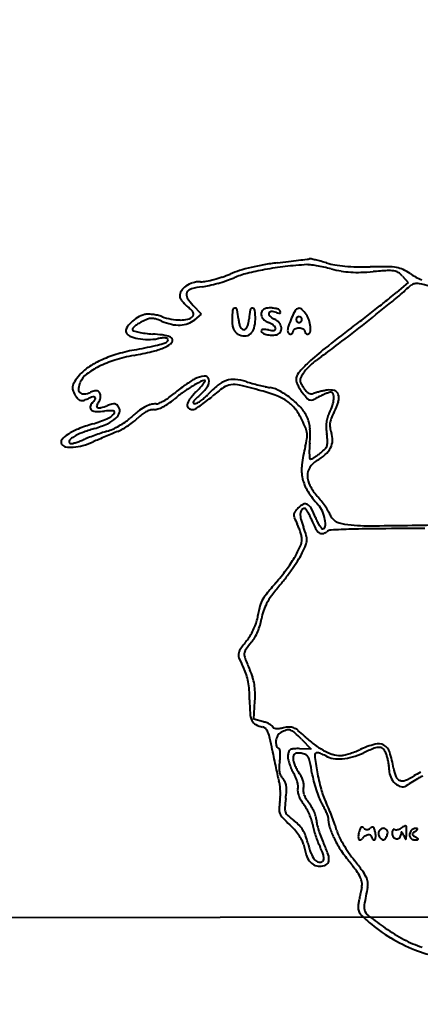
# Model space of a CAD drawing. Header units: millimetres. Extents: x 56222 to 3066687, y -650199 to -121287.
# Drawn here: x 135194.47 to 135203.51, y -182847.35 to -182825.27 of the extents above; entities that cross this region are included whole.
import ezdxf
from ezdxf import colors
from ezdxf.entities.mleader import LeaderData, LeaderLine
from ezdxf.math import Vec2, Vec3

# ---------------------------------------------------------------- set-up
doc = ezdxf.new("R2010")
doc.units = ezdxf.units.MM
doc.header["$MEASUREMENT"] = 0
doc.layers.add('Text', color=7, linetype='Continuous', lineweight=15)
doc.styles.add('style4', font='ARIALN.TTF')

msp = doc.modelspace()

# ---------------------------------------------------------------- linework, layer by layer
for p, q in [((135203.107, -182831.052), (135203.237, -182831.196)), ((135203.237, -182831.196), (135202.974, -182831.423)), ((135198.578, -182831.913), (135198.389, -182831.715)), ((135198.423, -182832.039), (135198.578, -182831.913)), ((135199.759, -182841.049), (135199.781, -182840.648)), ((135199.973, -182841.111), (135199.759, -182841.049)), ((135200.834, -182841.506), (135201.048, -182841.727)), ((135201.048, -182841.727), (135200.797, -182841.719))]:
    msp.add_line(p, q)
for centre, radius, start, end in [((135200.879, -182835.836), 5.115, 100.068, 103.385), ((135200.967, -182836.333), 5.62, 96.977, 100.0681), ((135201.326, -182838.242), 7.453, 96.63, 100.208), ((135081.548, -181860.5), 977.493, 276.976975, 276.992101), ((135201.507, -182839.804), 9.025, 93.5306, 96.6301), ((135127.437, -182234.665), 600.525, 276.992098, 277.01387), ((135080.153, -181850.336), 987.751, 277.013839, 277.025069), ((135200.977, -182831.205), 0.409, 82.3361, 93.5306), ((135200.031, -182823.146), 7.583, 277.025, 277.3823), ((135201.022, -182830.792), 0.127, 78.6067, 97.3823), ((135200.541, -182834.445), 3.679, 80.1088, 82.3361), ((135200.367, -182834.046), 3.446, 76.8847, 78.6067), ((135200.41, -182833.858), 3.253, 74.6946, 76.8847), ((135200.468, -182834.86), 4.1, 77.771, 80.1088), ((135200.049, -182835.18), 4.624, 73.012, 74.6947), ((135201.815, -182829.398), 1.422, 253.0121, 260.6163), ((135202.082, -182827.784), 3.058, 260.6164, 264.9053), ((135202.177, -182826.718), 4.128, 264.9053, 268.6178), ((135202.249, -182823.741), 7.106, 268.6179, 271.0895), ((135202.676, -182846.243), 15.4, 89.6251, 91.0896), ((135202.769, -182832.072), 1.229, 80.3059, 89.6251), ((135198.283, -182828.798), 2.401, 288.5024, 292.9661), ((135200.059, -182832.988), 2.15, 106.9288, 112.9662), ((135200.099, -182832.961), 2.028, 104.0814, 112.8259), ((135200.709, -182835.124), 4.383, 103.385, 106.9288), ((135201.076, -182836.856), 6.044, 100.2079, 104.0814), ((135200.36, -182835.36), 4.611, 75.6305, 77.771), ((135202.172, -182828.286), 2.69, 255.6306, 260.4973), ((135202.079, -182828.842), 2.128, 260.4973, 266.3006), ((135202.102, -182828.485), 2.485, 266.3007, 271.614), ((135202.031, -182825.968), 5.003, 271.614, 274.7617), ((135203.472, -182843.27), 12.359, 93.2684, 94.7617), ((135202.809, -182831.657), 0.727, 81.4914, 93.2684), ((135202.879, -182831.188), 0.253, 57.6294, 81.4915), ((135202.882, -182831.414), 0.561, 64.6134, 80.306), ((135202.775, -182831.352), 0.448, 42.0761, 57.6295), ((135202.609, -182831.988), 1.197, 55.7083, 64.6135), ((135204.008, -182829.936), 1.287, 235.7083, 248.8691), ((135198.44, -182831.585), 0.375, 125.054, 147.8584), ((135198.513, -182831.689), 0.502, 105.655, 125.0541), ((135198.558, -182831.849), 0.668, 89.9999, 105.6551), ((135198.558, -182830.504), 0.677, 270, 280.6896), ((135198.426, -182829.841), 1.462, 276.7544, 282.8286), ((135198.203, -182828.626), 2.589, 280.6896, 284.6334), ((135197.898, -182827.525), 3.837, 282.8287, 285.7844), ((135198.123, -182828.319), 2.905, 284.6334, 288.5024), ((135197.84, -182827.317), 4.054, 285.7843, 288.7072), ((135198.317, -182828.728), 2.564, 288.7071, 292.826), ((135204.45, -182832.738), 1.87, 127.8851, 133.1698), ((135203.419, -182831.414), 0.191, 99.652, 127.8851), ((135203.433, -182831.494), 0.272, 77.8269, 99.652), ((135202.358, -182836.477), 5.371, 75.3315, 77.8269), ((135198.323, -182831.512), 0.237, 147.8584, 180), ((135198.358, -182831.478), 0.121, 153.6967, 211.9178), ((135198.391, -182831.494), 0.158, 105.1947, 153.6967), ((135198.8, -182833), 1.718, 96.7544, 105.1946), ((135199.808, -182827.777), 4.829, 308.6877, 310.9687), ((135199.744, -182827.721), 5.009, 308.8857, 313.1698), ((135198.176, -182831.512), 0.0901, 180, 209.6347), ((135198.577, -182831.284), 0.551, 209.6347, 217.4018), ((135198.689, -182831.198), 0.692, 217.4018, 224.7581), ((135198.787, -182831.101), 0.83, 224.7581, 231.1763), ((135199.165, -182830.975), 1.072, 211.9178, 223.6527), ((135155.745, -182773.165), 75.097, 308.29242, 308.88577), ((135179.409, -182802.304), 37.463, 308.1837, 308.6877), ((135197.432, -182832.484), 0.578, 104.0893, 121.0967), ((135197.367, -182832.226), 0.312, 89.7369, 104.0893), ((135197.364, -182832.866), 0.952, 83.4853, 89.737), ((135197.352, -182832.975), 1.062, 77.4189, 83.4853), ((135197.402, -182832.749), 0.83, 70.1198, 77.4189), ((135197.504, -182832.695), 1.216, 45.9397, 51.1763), ((135198.211, -182831.965), 0.2, 26.0392, 45.9396), ((135198.313, -182831.908), 0.0851, 315.6273, 349.1196), ((135198.323, -182831.91), 0.0747, 349.1196, 26.0392), ((135201.132, -182832.032), 1.865, 173.7231, 180), ((135199.334, -182831.834), 0.0563, 95.6032, 173.723), ((135199.334, -182831.828), 0.0501, 11.1987, 95.6031), ((135197.631, -182832.165), 1.786, 4.7313, 11.1987), ((135201.429, -182832.165), 1.786, 168.8013, 175.2687), ((135199.726, -182831.828), 0.0501, 84.3969, 168.8013), ((135199.725, -182831.834), 0.0563, 6.277, 84.3968), ((135197.927, -182832.032), 1.865, 0, 6.2769), ((135200.055, -182831.918), 0.132, 167.2139, 202.9321), ((135200.074, -182831.923), 0.152, 134.9999, 167.2139), ((135200.061, -182831.909), 0.133, 97.9313, 135), ((135200.124, -182832.365), 0.593, 85.7301, 97.9313), ((135200.157, -182831.911), 0.0619, 163.341, 230.0603), ((135200.148, -182831.908), 0.0526, 88.998, 163.341), ((135200.142, -182832.261), 0.406, 72.3912, 88.998), ((135200.125, -182832.359), 0.586, 73.5345, 85.7302), ((135200.46, -182831.26), 0.645, 252.3912, 257.7249), ((135200.26, -182831.903), 0.111, 31.7175, 73.5344), ((135200.336, -182831.833), 0.0586, 257.7249, 288.7024), ((135200.294, -182831.881), 0.0704, 7.1058, 31.7176), ((135200.35, -182831.874), 0.0145, 288.7024, 7.1057), ((135201.894, -182832.536), 1.393, 149.8983, 157.3236), ((135200.789, -182831.896), 0.116, 104.0017, 149.8984), ((135200.781, -182831.864), 0.0833, 46.4318, 104.0016), ((135200.319, -182832.35), 0.753, 35.0085, 46.4318), ((135200.502, -182832.222), 0.531, 18.9414, 35.0085), ((135176.815, -182799.006), 41.659, 307.6598, 308.1837), ((135197.419, -182832.54), 0.615, 134.6057, 149.5162), ((135197.539, -182832.662), 0.786, 121.0967, 134.6058), ((135197.459, -182832.637), 0.594, 122.1828, 130.4228), ((135197.666, -182832.965), 0.982, 116.5286, 122.1828), ((135197.92, -182833.475), 1.552, 111.1573, 116.5286), ((135197.461, -182832.289), 0.28, 92.0834, 111.1573), ((135197.461, -182832.286), 0.277, 72.8458, 92.0835), ((135197.102, -182833.447), 1.493, 67.3236, 72.8458), ((135198.207, -182830.804), 1.372, 247.3235, 257.0515), ((135198.146, -182830.692), 1.357, 250.1198, 259.274), ((135198.096, -182830.954), 1.09, 259.274, 270.0608), ((135198.067, -182831.413), 0.747, 257.0514, 272.3811), ((135198.097, -182831.238), 0.807, 270.0608, 282.3159), ((135198.074, -182831.582), 0.578, 272.3811, 290.0928), ((135198.224, -182831.821), 0.21, 282.3159, 315.6272), ((135198.092, -182831.632), 0.525, 290.0927, 309.1456), ((135200.468, -182832.032), 1.201, 180, 186.1157), ((135199.615, -182832.123), 0.343, 186.1157, 201.6632), ((135200.482, -182831.929), 1.075, 184.7312, 190.6234), ((135199.723, -182832.071), 0.302, 190.6234, 205.7696), ((135199.336, -182832.071), 0.302, 334.2304, 349.3766), ((135198.577, -182831.929), 1.075, 349.3766, 355.2688), ((135199.104, -182832.032), 0.688, 343.4565, 360), ((135200.108, -182831.896), 0.19, 202.932, 231.6077), ((135200.217, -182831.759), 0.365, 231.6076, 249.1833), ((135199.921, -182832.538), 0.469, 60.711, 69.1833), ((135200.408, -182831.611), 0.453, 230.0602, 245.5046), ((135199.978, -182832.435), 0.351, 50.19, 60.7111), ((135200.042, -182832.359), 0.251, 38.116, 50.1901), ((135200.093, -182832.303), 0.307, 40.0654, 65.5045), ((135200.159, -182832.248), 0.222, 7.5859, 40.0654), ((135203.732, -182833.304), 3.385, 157.3236, 160.5132), ((135200.776, -182832.034), 0.0651, 157.376, 180), ((135200.776, -182832.034), 0.0651, 180, 202.624), ((135200.777, -182832.034), 0.0661, 134.9999, 157.3759), ((135200.777, -182832.034), 0.0661, 202.6241, 225.0001), ((135200.777, -182832.034), 0.0661, 112.6241, 135.0001), ((135200.777, -182832.034), 0.0661, 224.9999, 247.3759), ((135200.776, -182832.034), 0.0651, 90, 112.624), ((135200.776, -182832.035), 0.0651, 247.376, 270), ((135200.776, -182832.034), 0.0651, 67.376, 90), ((135200.776, -182832.035), 0.0651, 270, 292.624), ((135200.776, -182832.034), 0.0661, 44.9999, 67.3759), ((135200.776, -182832.034), 0.0661, 292.6241, 315.0001), ((135200.776, -182832.034), 0.0661, 22.6241, 45.0001), ((135200.776, -182832.034), 0.0661, 314.9999, 337.3759), ((135200.777, -182832.034), 0.0651, 360, 22.624), ((135200.777, -182832.034), 0.0651, 337.376, 0), ((135200.414, -182832.252), 0.623, 4.6957, 18.9414), ((135161.727, -182780.741), 65.444, 307.60855, 308.29243), ((135175.466, -182797.258), 43.868, 307.1558, 307.6598), ((135196.988, -182832.287), 0.115, 149.5161, 200.9936), ((135197.014, -182832.277), 0.142, 200.9936, 247.74), ((135197.055, -182832.255), 0.0368, 139.4537, 193.2132), ((135197.055, -182832.255), 0.0373, 193.2132, 254.1711), ((135197.346, -182832.505), 0.42, 130.4227, 139.4538), ((135197.542, -182830.539), 1.821, 254.1711, 257.9053), ((135197.535, -182830.569), 1.79, 257.9053, 262.673), ((135197.713, -182829.19), 3.181, 262.6731, 265.773), ((135197.096, -182837.532), 5.184, 83.3776, 85.7731), ((135197.602, -182833.175), 0.798, 73.8298, 83.3776), ((135199.492, -182832.172), 0.21, 201.6632, 222.5173), ((135199.508, -182832.157), 0.233, 222.5173, 241.8451), ((135199.557, -182832.065), 0.337, 241.845, 268.9343), ((135199.572, -182832.144), 0.135, 205.7696, 230.0252), ((135199.53, -182832.195), 0.069, 230.0253, 270), ((135199.53, -182832.195), 0.069, 270, 309.9747), ((135199.555, -182832.209), 0.193, 268.9343, 310.0032), ((135199.487, -182832.144), 0.135, 309.9748, 334.2304), ((135199.507, -182832.151), 0.268, 310.0033, 343.4565), ((135199.945, -182832.288), 0.0216, 115.4659, 180), ((135199.98, -182832.288), 0.0565, 180, 239.55), ((135199.984, -182832.369), 0.112, 96.2764, 115.4659), ((135200.123, -182832.044), 0.339, 239.55, 255.4346), ((135199.997, -182832.492), 0.235, 83.3457, 96.2765), ((135199.967, -182832.748), 0.493, 75.9107, 83.3457), ((135200.163, -182831.89), 0.498, 255.4346, 268.7767), ((135200.22, -182831.742), 0.544, 255.9108, 263.314), ((135200.163, -182831.889), 0.5, 268.7767, 282.0978), ((135200.175, -182832.12), 0.163, 263.314, 281.4354), ((135200.195, -182832.216), 0.0654, 281.4355, 312.7286), ((135200.214, -182832.236), 0.0376, 312.7286, 0), ((135200.198, -182832.236), 0.0533, 0, 38.116), ((135200.238, -182832.239), 0.141, 282.0979, 325.2405), ((135200.235, -182832.237), 0.144, 325.2406, 7.5859), ((135200.937, -182832.315), 0.42, 160.5132, 175.3602), ((135200.606, -182832.288), 0.0881, 175.3602, 214.6136), ((135200.579, -182832.307), 0.0555, 214.6135, 270), ((135200.579, -182832.297), 0.0651, 270, 292.624), ((135200.579, -182832.296), 0.0661, 292.6241, 315.0001), ((135200.579, -182832.296), 0.0661, 314.9999, 337.3759), ((135200.58, -182832.296), 0.0651, 337.376, 0), ((135200.682, -182832.296), 0.0366, 136.7277, 179.9999), ((135200.729, -182832.341), 0.102, 116.5651, 136.7278), ((135200.758, -182832.398), 0.166, 100.9988, 116.565), ((135200.776, -182832.494), 0.263, 90, 100.9988), ((135200.776, -182832.494), 0.263, 79.0012, 90), ((135200.795, -182832.398), 0.166, 63.435, 79.0012), ((135200.823, -182832.341), 0.102, 43.2722, 63.4349), ((135200.871, -182832.296), 0.0366, 0.0001, 43.2723), ((135200.973, -182832.296), 0.0651, 180, 202.624), ((135200.973, -182832.296), 0.0661, 202.6241, 225.0001), ((135200.973, -182832.296), 0.0661, 224.9999, 247.3759), ((135200.973, -182832.297), 0.0651, 247.376, 270), ((135200.973, -182832.308), 0.0544, 270, 346.1379), ((135200.664, -182832.231), 0.373, 346.138, 4.6957), ((135221.746, -182858.327), 32.757, 127.1557, 128.4788), ((135197.325, -182831.517), 0.964, 247.7401, 259.1359), ((135197.375, -182831.256), 1.229, 259.136, 269.7476), ((135197.375, -182831.296), 1.189, 269.7476, 280.6252), ((135197.099, -182830.543), 2.124, 281.9318, 286.841), ((135197.797, -182833.546), 1.1, 95.6015, 100.6253), ((135197.724, -182832.806), 0.357, 83.971, 95.6014), ((135197.617, -182832.257), 0.334, 286.8411, 302.6053), ((135197.467, -182832.047), 0.677, 291.9816, 306.9093), ((135197.747, -182832.596), 0.145, 64.9755, 83.971), ((135197.766, -182832.489), 0.058, 302.6053, 0.0001), ((135197.796, -182832.489), 0.0274, 360, 64.9754), ((135197.754, -182832.651), 0.252, 55.3456, 73.8298), ((135197.801, -182832.491), 0.122, 306.9094, 360), ((135197.865, -182832.491), 0.0574, 360, 55.3455), ((135195.745, -182824.902), 9.7, 304.8086, 307.6086), ((135197.418, -182835.38), 2.668, 106.8856, 114.8642), ((135197.973, -182837.208), 4.579, 101.5606, 106.8856), ((135195.382, -182823.869), 9.128, 280.5239, 283.1535), ((135181.801, -182758.148), 76.118, 281.56067, 281.93172), ((135197.054, -182831.023), 1.781, 283.1534, 291.9816), ((135205.195, -182837.504), 6.158, 128.4788, 133.0417), ((135197.116, -182834.729), 1.951, 114.8641, 124.195), ((135197.342, -182835.246), 2.406, 107.34, 116.7091), ((135197.721, -182836.461), 3.679, 100.524, 107.3399), ((135203.086, -182835.246), 3.068, 133.0417, 139.1422), ((135202.746, -182834.929), 2.531, 128.829, 132.4326), ((135202.531, -182834.662), 2.187, 124.8086, 128.829), ((135196.565, -182833.918), 0.971, 124.1949, 139.9213), ((135196.281, -182833.652), 0.484, 127.6177, 155.5045), ((135197.028, -182834.621), 1.708, 116.7091, 127.6177), ((135200.937, -182833.387), 0.226, 139.1423, 180.1524), ((135201.828, -182833.864), 1.14, 146.7662, 152.6444), ((135201.319, -182833.53), 0.531, 136.0949, 146.7662), ((135202.55, -182834.715), 2.24, 132.4326, 136.0949), ((135195.932, -182833.591), 0.267, 146.4024, 171.4396), ((135197.095, -182834.364), 1.663, 139.9212, 146.4024), ((135196.279, -182833.651), 0.481, 155.5046, 172.8549), ((135200.535, -182836.791), 4.02, 123.154, 125.2828), ((135198.906, -182834.298), 1.042, 117.3443, 123.154), ((135199.855, -182835.977), 2.855, 117.1362, 121.3241), ((135198.691, -182833.883), 0.574, 95.4461, 117.3443), ((135197.425, -182832.554), 1.513, 317.8054, 321.9044), ((135198.654, -182833.634), 0.222, 89.9999, 117.1363), ((135197.754, -182832.812), 1.094, 321.9043, 325.955), ((135198.646, -182833.408), 0.0977, 15.1433, 95.446), ((135198.654, -182833.42), 0.00824, 325.9548, 89.9998), ((135198.548, -182833.434), 0.199, 324.9247, 15.1433), ((135199.342, -182834.003), 0.626, 108.9614, 129.2582), ((135199.296, -182833.867), 0.483, 85.0382, 108.9613), ((135199.238, -182834.53), 1.148, 72.5171, 85.0382), ((135200.809, -182829.542), 4.082, 252.5172, 254.492), ((135201.388, -182827.455), 6.248, 254.492, 255.9276), ((135200.893, -182833.387), 0.182, 180.1524, 199.4036), ((135201.458, -182833.188), 0.781, 199.4035, 205.9284), ((135200.936, -182833.402), 0.135, 152.6444, 180.8953), ((135200.944, -182833.402), 0.143, 180.8953, 208.012), ((135202.007, -182832.836), 1.348, 208.0121, 213.2338), ((135195.852, -182833.579), 0.187, 171.4395, 203.1316), ((135196.246, -182833.411), 0.615, 203.1316, 216.1749), ((135195.906, -182833.604), 0.106, 172.855, 226.2566), ((135195.915, -182833.595), 0.119, 226.2565, 275.6411), ((135195.869, -182833.131), 0.585, 275.641, 290.8168), ((135196.447, -182834.652), 1.043, 105.4748, 110.8168), ((135196.206, -182833.78), 0.138, 81.7369, 105.4748), ((135196.217, -182833.707), 0.0642, 42.7018, 81.7369), ((135196.16, -182833.759), 0.141, 20.9936, 42.7019), ((135196.162, -182833.758), 0.139, 2.3215, 20.9936), ((135196.824, -182832.344), 1.771, 305.1238, 309.8779), ((135200.241, -182836.434), 3.558, 127.387, 129.8779), ((135200.338, -182836.68), 3.709, 125.8777, 129.8779), ((135200.786, -182837.147), 4.456, 125.2829, 127.387), ((135199.993, -182836.203), 3.12, 121.324, 125.8778), ((135199.724, -182834.91), 1.777, 135.682, 142.7782), ((135195.843, -182831.12), 3.648, 315.682, 317.8053), ((135197.826, -182832.927), 1.081, 310.5654, 324.9246), ((135200.547, -182835.477), 2.53, 129.2583, 136.4466), ((135201.088, -182836.417), 3.488, 125.2603, 130.5842), ((135199.278, -182833.857), 0.352, 96.589, 125.2604), ((135199.304, -182834.085), 0.582, 76.7796, 96.5891), ((135195.809, -182848.963), 15.865, 74.9702, 76.7796), ((135201.296, -182827.822), 5.869, 255.9276, 257.3785), ((135198.994, -182837.103), 3.584, 68.9823, 74.9702), ((135200.466, -182831.531), 2.069, 257.3785, 260.5367), ((135200.014, -182834.245), 0.683, 60.1774, 80.5367), ((135199.406, -182835.306), 1.906, 50.709, 60.1774), ((135201.583, -182833.128), 0.92, 205.9283, 212.2039), ((135201.553, -182833.146), 0.884, 212.2038, 218.6667), ((135202.566, -182832.336), 2.182, 218.6667, 222.6885), ((135201.403, -182833.232), 0.626, 213.2339, 221.645), ((135201.111, -182833.491), 0.235, 221.6451, 239.1166), ((135201.062, -182833.574), 0.139, 239.1165, 262.8642), ((135201.058, -182833.605), 0.107, 262.8642, 291.6308), ((135201.304, -182834.226), 0.561, 105.7718, 111.6307), ((135201.802, -182835.988), 2.392, 103.7763, 105.772), ((135201.868, -182836.259), 2.671, 101.7981, 103.7763), ((135201.942, -182835.141), 1.54, 111.1908, 114.4979), ((135201.781, -182835.84), 2.243, 99.543, 101.7981), ((135201.887, -182834.999), 1.387, 108.0972, 111.1907), ((135201.469, -182833.985), 0.361, 73.1957, 99.543), ((135201.495, -182833.799), 0.125, 90.0001, 108.0972), ((135201.495, -182833.73), 0.0553, 16.9437, 90), ((135201.26, -182833.801), 0.301, 355.9445, 16.9438), ((135201.535, -182833.766), 0.133, 17.7929, 73.1957), ((135196.131, -182833.496), 0.472, 216.1749, 226.4819), ((135195.872, -182833.768), 0.0965, 226.4818, 259.8992), ((135195.877, -182833.74), 0.124, 259.8992, 288.1081), ((135195.626, -182832.974), 0.931, 288.1081, 294.4954), ((135196.384, -182834.637), 0.897, 106.817, 114.4954), ((135196.224, -182834.031), 0.16, 135, 171.0296), ((135195.668, -182833.476), 0.625, 315, 324.8657), ((135196.14, -182833.828), 0.0514, 45.3017, 106.8169), ((135196.151, -182833.816), 0.0347, 324.8658, 45.3018), ((135196.456, -182834.059), 0.258, 140.3099, 160.475), ((135196.129, -182833.788), 0.166, 320.3098, 336.7785), ((135196.065, -182833.761), 0.236, 336.7784, 349.4542), ((135196.073, -182833.762), 0.228, 349.4542, 2.3214), ((135197.551, -182834.389), 0.452, 90, 106.5772), ((135197.551, -182833.773), 0.164, 270, 294.3315), ((135197.099, -182832.773), 1.261, 294.3315, 299.7385), ((135197.184, -182832.977), 1.153, 297.0277, 304.2729), ((135196.98, -182832.566), 1.5, 299.7385, 305.1237), ((135196.919, -182832.588), 1.624, 304.273, 309.8779), ((135198.543, -182834.012), 0.293, 142.7782, 169.6636), ((135198.424, -182833.904), 0.0339, 149.1349, 204.6684), ((135198.419, -182833.906), 0.0281, 204.6684, 268.5105), ((135198.628, -182834.025), 0.271, 134.0287, 149.135), ((135198.421, -182833.827), 0.107, 268.5104, 297.2783), ((135199.83, -182835.268), 2, 130.5654, 134.0288), ((135198.126, -182833.254), 0.752, 297.2783, 304.1167), ((135197.068, -182831.815), 2.621, 304.3172, 307.9098), ((135198.027, -182833.109), 0.927, 304.1166, 310.7283), ((135197.898, -182832.959), 1.125, 310.7283, 316.4466), ((135196.29, -182830.817), 3.887, 307.9098, 310.5842), ((135199.899, -182834.746), 1.06, 54.1431, 68.9824), ((135200.04, -182834.551), 0.819, 36.7594, 54.1432), ((135199.393, -182835.321), 1.925, 41.2521, 50.709), ((135201.046, -182833.738), 0.114, 222.6886, 257.0716), ((135201.045, -182833.744), 0.108, 257.0715, 292.8731), ((135200.356, -182832.111), 1.88, 292.8731, 297.3444), ((135202.083, -182835.452), 1.881, 114.498, 117.3443), ((135200.913, -182833.777), 0.649, 342.0992, 355.9445), ((135200.298, -182833.476), 1.426, 332.9711, 343.1818), ((135201.4, -182833.809), 0.274, 343.1818, 17.7929), ((135196.136, -182834.017), 0.071, 171.0296, 236.7127), ((135196.217, -182833.894), 0.218, 236.7128, 268.6424), ((135196.246, -182833.985), 0.0355, 160.475, 246.443), ((135196.233, -182833.189), 0.923, 268.6424, 279.5895), ((135196.281, -182833.905), 0.123, 246.443, 283.8897), ((135196.008, -182832.801), 1.259, 283.8897, 290.6794), ((135196.5, -182834.768), 0.677, 82.8575, 99.5895), ((135196.914, -182835.202), 1.307, 105.8425, 110.6794), ((135196.606, -182834.117), 0.178, 84.8329, 105.8425), ((135196.58, -182834.134), 0.0385, 317.5125, 82.8574), ((135196.614, -182834.026), 0.0873, 51.4777, 84.8329), ((135196.462, -182834.057), 0.275, 311.947, 344.0952), ((135196.559, -182834.095), 0.176, 31.7175, 51.4776), ((135196.57, -182834.088), 0.163, 344.0951, 31.7175), ((135199.315, -182836.842), 3.49, 128.517, 132.4708), ((135197.824, -182834.968), 1.096, 119.142, 128.517), ((135197.616, -182834.676), 0.63, 117.7394, 127.8117), ((135197.609, -182834.582), 0.654, 106.5772, 119.142), ((135197.564, -182834.576), 0.518, 106.636, 117.7394), ((135197.502, -182834.37), 0.302, 90, 106.636), ((135197.502, -182833.785), 0.283, 270, 288.864), ((135197.312, -182833.228), 0.872, 288.8639, 297.0277), ((135198.331, -182833.974), 0.0777, 169.6637, 232.9034), ((135198.38, -182833.908), 0.159, 232.9034, 270), ((135198.38, -182833.968), 0.1, 270, 301.3926), ((135197.052, -182831.791), 2.65, 301.3925, 304.3172), ((135199.476, -182834.972), 1.523, 25.8313, 36.7594), ((135200.262, -182834.559), 0.77, 22.5, 41.252), ((135202.042, -182834.44), 0.653, 152.6556, 162.7125), ((135200.501, -182833.644), 1.081, 332.6556, 342.0992), ((135203.254, -182834.984), 1.893, 152.9711, 157.8011), ((135195.113, -182831.072), 3.468, 286.8956, 292.5642), ((135196.265, -182833.846), 0.465, 292.5641, 317.5126), ((135196.165, -182833.727), 0.72, 293.8843, 311.947), ((135195.787, -182832.782), 1.896, 299.4229, 304.2435), ((135196.332, -182833.583), 0.928, 304.2434, 312.4708), ((135195.9, -182832.863), 1.871, 303.5237, 308.0282), ((135196.536, -182833.676), 0.84, 308.0282, 316.227), ((135197.721, -182834.811), 0.801, 127.8118, 136.2271), ((135198.357, -182835.514), 2.766, 21.7412, 25.8312), ((135200.447, -182834.482), 0.569, 11.1382, 22.5), ((135199.799, -182834.61), 1.23, 4.7538, 11.1381), ((135202.142, -182834.451), 0.754, 172.9137, 182.2427), ((135202.03, -182834.437), 0.641, 162.7125, 172.9138), ((135201.791, -182834.417), 0.32, 172.3867, 189.8899), ((135201.897, -182834.431), 0.427, 157.8011, 172.3867), ((135196.316, -182835.789), 1.385, 112.0394, 123.0322), ((135196.301, -182835.692), 1.179, 110.6716, 120.7938), ((135197.235, -182838.058), 3.833, 106.8957, 112.0395), ((135197.445, -182838.722), 4.418, 106.8828, 110.6716), ((135195.415, -182832.032), 2.573, 286.8829, 293.8843), ((135198.927, -182842.283), 8.117, 108.7762, 109.909), ((135197.753, -182838.831), 4.471, 107.0057, 108.7761), ((135196.142, -182833.563), 1.038, 287.0056, 294.6181), ((135202.094, -182847.729), 14.237, 112.318, 112.8637), ((135195.775, -182832.762), 1.92, 294.6181, 299.4229), ((135196.264, -182833.526), 1.116, 292.318, 299.0538), ((135195.868, -182832.815), 1.929, 299.0539, 303.5237), ((135200.478, -182834.668), 0.484, 6.8738, 21.7411), ((135199.511, -182834.634), 1.518, 358.9478, 4.7538), ((135202.665, -182834.43), 1.277, 182.2426, 188.5285), ((135202.208, -182834.344), 0.743, 189.8899, 199.2187), ((135201.063, -182834.743), 0.469, 357.2707, 19.2186), ((135195.495, -182834.8), 0.0854, 140.3656, 211.7175), ((135195.88, -182835.119), 0.585, 123.0322, 140.3657), ((135195.641, -182834.791), 0.049, 140.2798, 225), ((135195.885, -182834.993), 0.366, 120.7938, 140.2798), ((135195.51, -182834.005), 0.839, 278.546, 283.6367), ((135195.484, -182833.897), 0.95, 283.6367, 289.3085), ((135195.272, -182833.293), 1.59, 289.3085, 293.165), ((135197.255, -182837.926), 3.45, 111.0471, 113.1651), ((135195.458, -182833.281), 1.658, 285.5376, 294.0019), ((135198.86, -182842.097), 7.919, 109.909, 111.0471), ((135202.418, -182848.911), 15.452, 113.4862, 114.0019), ((135208.364, -182862.595), 30.371, 113.1752, 113.4862), ((135208.271, -182862.379), 30.136, 112.8637, 113.1752), ((135199.19, -182834.437), 1.789, 345.0262, 350.5897), ((135200.539, -182834.661), 0.421, 350.5898, 6.8737), ((135199.095, -182834.626), 1.935, 354.1074, 358.9478), ((135199.378, -182834.923), 2.047, 3.8813, 8.5285), ((135201.169, -182834.802), 0.251, 342.105, 3.8813), ((135201.138, -182834.746), 0.395, 332.2799, 357.2707), ((135195.537, -182834.774), 0.135, 211.7174, 259.7401), ((135195.638, -182834.218), 0.699, 259.74, 273.9237), ((135195.63, -182834.802), 0.0326, 225, 278.5461), ((135195.611, -182833.831), 1.087, 273.9236, 285.5376), ((135203.661, -182835.633), 2.84, 165.0262, 173.4735), ((135202.284, -182835.025), 1.276, 177.2009, 182.3993), ((135203.56, -182835.087), 2.554, 174.1074, 177.2008), ((135200.675, -182834.292), 0.955, 308.1886, 316.1493), ((135201.224, -182834.819), 0.194, 316.1493, 342.1051), ((135201.008, -182834.679), 0.541, 311.5564, 332.28), ((135202.173, -182835.029), 1.165, 182.3993, 186.7723), ((135201.035, -182835.164), 0.0189, 186.7723, 269.9999), ((135201.404, -182835.62), 0.458, 120.5709, 147.3504), ((135201.035, -182835.12), 0.0635, 270, 297.9999), ((135200.516, -182834.144), 1.169, 297.9999, 301.3579), ((135200.48, -182834.086), 1.237, 301.358, 305.2001), ((135200.528, -182834.137), 1.264, 300.5709, 311.5564), ((135200.196, -182833.683), 1.729, 305.2002, 308.1885), ((135201.793, -182835.419), 0.959, 173.4735, 192.4511), ((135201.3, -182835.553), 0.334, 147.3503, 181.2716), ((135201.713, -182835.437), 0.877, 192.4512, 212.5136), ((135201.458, -182835.549), 0.492, 181.2716, 208.025), ((135202.776, -182834.759), 2.138, 212.5136, 222.8234), ((135202.138, -182835.187), 1.263, 208.025, 221.2522), ((135199.5, -182837.501), 2.246, 37.7148, 41.2522), ((135199.083, -182837.824), 2.774, 34.6953, 37.7149), ((135201.427, -182836.953), 0.944, 135.0001, 142.039), ((135201.061, -182836.587), 0.426, 116.1592, 134.9999), ((135200.94, -182836.416), 0.134, 139.9444, 176.3844), ((135200.904, -182836.387), 0.088, 90.0001, 139.9444), ((135200.917, -182836.294), 0.0998, 60.9316, 116.1591), ((135200.904, -182836.332), 0.0334, 36.7223, 90), ((135200.272, -182836.804), 0.822, 31.4976, 36.7223), ((135200.862, -182836.395), 0.215, 27.8973, 60.9316), ((135199.155, -182837.298), 2.146, 21.8073, 27.8974), ((135200.824, -182836.569), 0.524, 23.6774, 42.8234), ((135200.522, -182836.701), 0.854, 10.3879, 23.6773), ((135199.317, -182837.662), 2.49, 31.6301, 34.6954), ((135200.883, -182836.697), 0.65, 23.3055, 31.6301), ((135200.82, -182836.445), 0.161, 175.8662, 201.9733), ((135200.771, -182836.442), 0.112, 142.0391, 175.8662), ((135203.101, -182835.525), 2.621, 201.9733, 205.3858), ((135201.22, -182836.434), 0.415, 176.3844, 194.6967), ((135202.542, -182836.087), 1.782, 194.6968, 200.902), ((135200.171, -182836.866), 0.941, 25.7352, 31.4975), ((135199.605, -182837.138), 1.569, 21.8074, 25.7352), ((135203.045, -182835.762), 2.137, 201.8074, 207.4377), ((135202.509, -182835.956), 1.467, 201.8073, 206.0133), ((135200.825, -182836.646), 0.546, 353.7655, 10.3878), ((135201.863, -182836.275), 0.418, 203.3056, 216.8967), ((135201.726, -182836.378), 0.245, 216.8967, 237.1446), ((135201.766, -182836.315), 0.32, 237.1447, 254.366), ((135199.298, -182837.33), 1.589, 21.6436, 25.3858), ((135199.313, -182837.323), 1.573, 17.8721, 21.6436), ((135198.164, -182837.759), 2.905, 17.0741, 20.902), ((135201.414, -182836.609), 0.299, 207.4378, 231.4765), ((135201.992, -182836.209), 0.891, 206.0132, 212.1213), ((135201.872, -182836.284), 0.75, 212.1213, 217.863), ((135201.308, -182836.722), 0.036, 217.863, 270), ((135201.308, -182836.698), 0.0595, 270, 353.7656), ((135201.506, -182836.953), 0.168, 92.8812, 129.6902), ((135202.757, -182861.806), 25.052, 91.8274, 92.8812), ((135201.947, -182835.669), 0.991, 254.366, 261.7775), ((135202.346, -182832.911), 3.778, 261.7776, 270.519), ((135202.728, -182860.906), 24.152, 90.2872, 91.8275), ((135200.797, -182662.002), 174.694, 270.51899, 271.07361), ((135203.255, -182965.948), 129.195, 89.84236, 90.2872), ((135200.428, -182836.984), 0.414, 335.7292, 360), ((135199.509, -182837.26), 1.367, 14.0914, 17.8721), ((135200.611, -182836.984), 0.231, 360, 14.0914), ((135200.636, -182836.998), 0.318, 337.8184, 357.2946), ((135200.643, -182836.998), 0.311, 357.2946, 17.074), ((135201.294, -182836.76), 0.105, 231.4765, 278.5063), ((135201.282, -182836.684), 0.183, 278.5063, 309.6901), ((135198.51, -182836.119), 2.518, 329.3436, 335.7291), ((135198.054, -182835.945), 3.107, 334.1687, 337.8184), ((135197.863, -182835.736), 3.269, 323.3868, 329.3436), ((135195.884, -182834.337), 5.789, 325.332, 327.6128), ((135199.592, -182836.689), 1.398, 327.6127, 334.1688), ((135196.756, -182834.913), 4.649, 318.8115, 323.3868), ((135195.332, -182833.955), 6.461, 323.0752, 325.3321), ((135196.204, -182834.611), 5.37, 320.4826, 323.0752), ((135206.809, -182843.709), 8.709, 138.8115, 141.0086), ((135204.854, -182841.746), 5.844, 140.4826, 143.4384), ((135200.73, -182838.789), 0.888, 141.0086, 152.7614), ((135201.409, -182839.191), 1.555, 143.4384, 151.351), ((135203.79, -182839.467), 4.016, 166.6533, 170.4547), ((135200.56, -182838.701), 0.697, 152.7614, 166.6532), ((135200.919, -182838.923), 0.996, 151.351, 161.6657), ((135198.799, -182838.611), 1.144, 343.5965, 351.0171), ((135201.051, -182838.967), 1.136, 161.6657, 171.0171), ((135198.383, -182838.382), 1.512, 334.0991, 339.5338), ((135199.243, -182838.703), 0.594, 339.5337, 350.4548), ((135198.653, -182838.568), 1.296, 336.8387, 343.5965), ((135198.75, -182838.616), 1.077, 321.5258, 328.7599), ((135198.29, -182838.337), 1.615, 328.7599, 334.0991), ((135199.129, -182838.832), 0.752, 319.9212, 329.8633), ((135198.736, -182838.603), 1.207, 329.8633, 336.8388), ((135202.497, -182841.594), 3.709, 141.5259, 145.2351), ((135201.756, -182841.043), 2.682, 139.9213, 144.3948), ((135199.63, -182839.605), 0.22, 174.1236, 203.2379), ((135199.633, -182839.605), 0.222, 145.2352, 174.1237), ((135199.793, -182839.59), 0.251, 176.5276, 201.6226), ((135199.722, -182839.586), 0.18, 144.3949, 176.5277), ((135202.734, -182838.272), 3.597, 203.2379, 207.029), ((135206.133, -182837.077), 7.071, 201.6226, 203.8621), ((135198.618, -182840.372), 1.023, 18.2405, 27.029), ((135198.448, -182840.428), 1.202, 10.4558, 18.2405), ((135198.162, -182840.604), 1.646, 17.5536, 23.8621), ((135198.655, -182840.447), 1.128, 9.1819, 17.5536), ((135198.06, -182840.5), 1.597, 3.7962, 10.4558), ((135198.511, -182840.471), 1.274, 1.3776, 9.1819), ((135196.275, -182840.618), 3.386, 360, 3.7963), ((135197.164, -182840.503), 2.622, 356.8296, 1.3776), ((135203.741, -182840.618), 4.08, 180.0001, 184.2406), ((135200.121, -182840.887), 0.451, 184.2407, 205.6708), ((135199.905, -182840.99), 0.211, 205.6708, 240.9732), ((135200.046, -182840.737), 0.501, 240.9732, 259.4872), ((135199.721, -182841.977), 0.902, 68.2937, 73.7834), ((135199.849, -182841.655), 0.556, 60.4049, 68.2937), ((135199.923, -182841.524), 0.405, 51.9525, 60.4049), ((135200.152, -182841.232), 0.0339, 360, 51.9525), ((135199.931, -182841.358), 0.131, 44.3618, 79.4873), ((135199.843, -182841.443), 0.253, 22.9266, 44.3619), ((135199.337, -182841.657), 0.802, 12.3278, 22.9266), ((135200.206, -182841.232), 0.0207, 179.9999, 254.9528), ((135200.272, -182840.987), 0.274, 254.953, 266.3343), ((135200.286, -182840.78), 0.482, 266.3343, 275.3535), ((135200.542, -182841.576), 0.289, 149.4887, 172.1459), ((135200.47, -182841.533), 0.206, 120.2185, 149.4886), ((135200.238, -182840.276), 0.988, 275.3534, 280.6253), ((135200.659, -182841.859), 0.582, 107.111, 120.2186), ((135200.586, -182842.127), 0.896, 91.7365, 100.6252), ((135200.534, -182841.451), 0.156, 72.1793, 107.111), ((135200.566, -182841.479), 0.247, 68.5777, 91.7364), ((135200.497, -182841.566), 0.276, 48.4268, 72.1792), ((135200.527, -182841.579), 0.355, 50.3507, 68.5776), ((135198.813, -182843.465), 2.814, 44.105, 48.4269), ((135199.048, -182843.363), 2.672, 46.2385, 50.3508), ((135202.547, -182839.709), 2.387, 226.2385, 232.9819), ((135193.198, -182842.999), 7.086, 10.1931, 12.3278), ((135200.5, -182841.57), 0.247, 172.1459, 196.91), ((135200.382, -182841.606), 0.124, 196.9101, 238.2825), ((135202.161, -182840.222), 1.745, 232.9819, 241.5105), ((135203.122, -182843.897), 2.366, 105.4965, 114.4067), ((135202.562, -182841.877), 0.269, 61.4669, 105.4965), ((135202.56, -182841.881), 0.274, 17.9296, 61.4669), ((135211.611, -182839.688), 11.622, 190.1931, 191.2131), ((135200.289, -182841.757), 0.0534, 14.0885, 58.2825), ((135199.923, -182841.849), 0.431, 4.5906, 14.0884), ((135199.718, -182841.865), 0.636, 356.292, 4.5907), ((135200.755, -182841.894), 0.232, 171.9277, 190.2999), ((135200.825, -182841.904), 0.303, 156.3861, 171.9277), ((135200.629, -182841.818), 0.0887, 117.6336, 156.3861), ((135200.667, -182841.892), 0.172, 92.7413, 117.6335), ((135200.963, -182841.943), 0.318, 166.9836, 180), ((135200.716, -182841.886), 0.0642, 124.357, 166.9835), ((135200.742, -182843.459), 1.741, 88.1962, 92.7413), ((135200.731, -182841.908), 0.0907, 90.5879, 124.357), ((135200.737, -182842.546), 0.729, 83.3153, 90.5881), ((135200.782, -182842.16), 0.341, 65.5821, 83.3154), ((135200.87, -182841.967), 0.128, 28.8436, 65.582), ((135201.186, -182841.867), 0.0568, 90, 186.5028), ((135207.058, -182841.197), 5.966, 186.5027, 190.0596), ((135201.186, -182841.918), 0.108, 73.3665, 90), ((135200.996, -182842.553), 0.771, 69.4712, 73.3664), ((135200.955, -182842.663), 0.888, 65.5359, 69.4712), ((135200.922, -182842.735), 0.968, 61.845, 65.5359), ((135201.966, -182840.582), 1.336, 241.5106, 251.1437), ((135201.631, -182841.411), 0.534, 241.845, 261.1619), ((135201.703, -182841.351), 0.523, 251.1438, 270.5471), ((135201.704, -182841.514), 0.36, 270.5472, 282.9254), ((135201.388, -182840.135), 1.774, 282.9253, 286.7177), ((135201.315, -182839.892), 2.029, 286.7177, 290.465), ((135201.505, -182840.258), 1.715, 286.0548, 294.6103), ((135201.361, -182840.016), 1.896, 290.4649, 294.4067), ((135204.202, -182846.145), 4.76, 111.3229, 114.6103), ((135202.581, -182841.991), 0.302, 86.7197, 111.3229), ((135202.591, -182841.804), 0.114, 38.9624, 86.7197), ((135202.354, -182841.996), 0.42, 20.8167, 38.9623), ((135202.082, -182842.1), 0.711, 14.2493, 20.8168), ((135200.487, -182842.552), 2.453, 9.2434, 17.9296), ((135212.035, -182839.604), 12.054, 191.2132, 192.2058), ((135201.636, -182842.219), 1.312, 170.9149, 176.691), ((135199.22, -182841.833), 1.136, 350.915, 356.292), ((135201.401, -182841.777), 0.889, 190.2999, 197.0753), ((135201.542, -182841.734), 1.036, 197.0753, 203.5815), ((135200.894, -182841.943), 0.249, 180, 195.8048), ((135201.46, -182841.783), 0.838, 195.8048, 202.203), ((135201.567, -182841.739), 0.952, 202.203, 208.3851), ((135200.651, -182842.088), 0.379, 11.2819, 28.8436), ((135193.835, -182843.447), 7.329, 9.247, 11.2819), ((135201.684, -182841.068), 0.881, 261.1619, 274.4396), ((135201.664, -182840.81), 1.14, 274.4396, 286.0548), ((135201.392, -182842.275), 1.422, 10.3405, 14.2493), ((135201.388, -182842.275), 1.427, 6.4344, 10.3405), ((135210.744, -182839.883), 10.734, 192.2058, 193.1855), ((135200.746, -182842.168), 0.42, 176.6911, 190.1988), ((135200.613, -182842.192), 0.285, 190.1988, 207.1979), ((135200.661, -182842.167), 0.338, 207.1979, 222.1447), ((135201.46, -182841.769), 0.947, 203.5815, 210.5412), ((135199.846, -182842.722), 0.927, 23.447, 30.5412), ((135201.43, -182841.813), 0.797, 208.385, 215.4533), ((135200.184, -182842.7), 0.733, 27.3752, 35.4533), ((135203.279, -182841.91), 2.24, 189.2471, 193.9962), ((135205.315, -182841.507), 4.196, 190.0595, 195.5213), ((135202.078, -182842.198), 0.732, 0, 6.4345), ((135203.224, -182842.198), 0.414, 180, 203.5911), ((135203.794, -182842.014), 0.898, 189.2434, 201.8705), ((135205.127, -182845.178), 3.344, 118.8474, 121.7175), ((135202.039, -182841.923), 1.793, 193.1855, 196.8659), ((135199.751, -182842.616), 0.598, 7.2214, 16.8659), ((135198.859, -182842.73), 1.498, 2.3611, 7.2214), ((135200.166, -182842.615), 0.329, 25.9054, 42.1447), ((135200.192, -182842.603), 0.3, 8.4913, 25.9054), ((135199.913, -182842.693), 0.854, 15.9005, 23.4471), ((135200.069, -182842.648), 0.692, 7.8124, 15.9006), ((135200.403, -182842.587), 0.486, 16.384, 27.3752), ((135200.52, -182842.552), 0.364, 3.6637, 16.3841), ((135200.701, -182842.541), 0.183, 342.3912, 3.6637), ((135204.076, -182841.711), 3.061, 193.9962, 197.7542), ((135203.232, -182842.194), 0.423, 203.5912, 226.8027), ((135203.147, -182842.285), 0.298, 226.8027, 255.2077), ((135203.101, -182842.292), 0.151, 201.8706, 249.1119), ((135203.11, -182842.268), 0.176, 249.1118, 291.6579), ((135202.716, -182841.277), 1.243, 291.658, 301.7174), ((135217.7, -182865.976), 27.55, 121.0697, 121.7785), ((135203.646, -182842.65), 0.318, 103.9101, 121.0697), ((135198.77, -182842.733), 1.586, 357.5717, 2.3611), ((135197.976, -182842.511), 2.523, 352.4436, 356.3279), ((135199.953, -182842.638), 0.542, 356.328, 8.4912), ((135200.918, -182842.666), 0.173, 165.345, 188.6382), ((135201.171, -182842.628), 0.429, 188.6382, 200.4797), ((135200.581, -182842.578), 0.175, 345.345, 7.8125), ((135201.041, -182842.649), 0.175, 162.3912, 185.8318), ((135201.212, -182842.631), 0.346, 185.8318, 199.8764), ((135201.388, -182842.568), 0.533, 199.8763, 211.0331), ((135203.827, -182841.791), 2.799, 197.7542, 201.58), ((135203.104, -182842.121), 1.901, 195.5213, 205.3925), ((135203.11, -182842.425), 0.154, 255.2078, 301.7785), ((135201.716, -182843.138), 1.39, 170.915, 177.738), ((135199.334, -182842.757), 1.022, 350.9149, 357.5717), ((135203.695, -182843.27), 3.246, 172.4436, 176.0885), ((135201.338, -182842.566), 0.607, 200.4798, 210.472), ((135201.678, -182842.365), 1.002, 210.4721, 217.3341), ((135200.206, -182843.488), 0.849, 29.1736, 37.3341), ((135201.912, -182842.253), 1.145, 211.0331, 217.3341), ((135200.285, -182843.493), 0.901, 29.9428, 37.3341), ((135202.055, -182842.492), 0.894, 201.58, 210.5413), ((135199.29, -182844.123), 2.316, 27.6782, 30.5412), ((135197.97, -182844.557), 3.781, 22.8387, 25.3926), ((135200.558, -182843.092), 0.231, 177.7381, 203.4701), ((135200.641, -182843.056), 0.322, 203.47, 223.9055), ((135200.697, -182843.065), 0.241, 176.0885, 200.4728), ((135200.665, -182843.077), 0.207, 200.4728, 227.6609), ((135199.659, -182843.793), 1.476, 23.7794, 29.1736), ((135199.694, -182843.778), 1.438, 18.3461, 23.7794), ((135200.144, -182843.575), 1.065, 23.4202, 29.9428), ((135200.265, -182843.522), 0.932, 16.6497, 23.4201), ((135199.74, -182843.887), 1.809, 24.2319, 27.6781), ((135199.881, -182843.824), 1.654, 21.0801, 24.2319), ((135196.249, -182845.283), 5.649, 20.9485, 22.8387), ((135203.097, -182840.692), 3.731, 223.9055, 227.2974), ((135201.924, -182841.695), 2.076, 227.6609, 232.6659), ((135199.65, -182844.427), 1.352, 40.8633, 47.2973), ((135200.035, -182844.172), 1.038, 44.1952, 52.6658), ((135200.418, -182843.538), 0.676, 8.7857, 18.3461), ((135202.13, -182843.273), 1.058, 188.7857, 194.9881), ((135200.891, -182843.335), 0.278, 0, 16.6497), ((135201.543, -182843.335), 0.373, 180, 193.4899), ((135203.195, -182842.939), 2.072, 193.49, 197.2805), ((135201.307, -182843.274), 0.125, 0.2679, 21.0801), ((135202.151, -182843.27), 0.718, 180.2679, 196.8909), ((135196.594, -182845.15), 5.279, 19.0363, 20.9485), ((135199.87, -182844.02), 1.814, 14.7936, 19.0362), ((135199.547, -182844.516), 1.488, 34.8758, 40.8633), ((135200.333, -182843.882), 0.623, 31.7741, 44.1952), ((135200.278, -182843.916), 0.688, 20.062, 31.774), ((135203.463, -182842.917), 2.437, 194.9882, 198.312), ((135203.49, -182842.847), 2.381, 197.2805, 201.0475), ((135203.13, -182842.973), 1.742, 196.8909, 205.4696), ((135202.292, -182843.38), 0.692, 194.7936, 206.5246), ((135202.771, -182843.757), 0.66, 165.3449, 174.7394), ((135202.653, -182843.727), 0.538, 158.0523, 165.3449), ((135202.224, -182843.554), 0.0752, 126.9308, 158.0523), ((135202.197, -182843.518), 0.0306, 70.7836, 126.9307), ((135202.178, -182843.571), 0.0871, 45, 70.7836), ((135202.342, -182843.408), 0.144, 225.0001, 242.2683), ((135202.313, -182843.464), 0.081, 242.2684, 268.8796), ((135202.313, -182843.459), 0.0863, 268.8796, 294.4961), ((135202.277, -182843.379), 0.173, 294.4961, 309.6902), ((135202.453, -182843.591), 0.102, 105.4194, 129.6902), ((135202.434, -182843.524), 0.032, 47.8781, 105.4193), ((135202.4, -182843.561), 0.0826, 17.1458, 47.8782), ((135201.802, -182843.746), 0.708, 10.8222, 17.1459), ((135201.998, -182843.708), 0.509, 3.6252, 10.8222), ((135202.694, -182843.633), 0.129, 174.3632, 192.1503), ((135202.643, -182843.628), 0.0771, 148.2825, 174.3631), ((135202.716, -182843.673), 0.163, 136.1434, 148.2824), ((135202.73, -182843.686), 0.183, 124.9781, 136.1436), ((135202.715, -182843.665), 0.157, 113.0532, 124.9781), ((135202.679, -182843.581), 0.0648, 90, 113.0532), ((135202.679, -182843.62), 0.104, 56.7343, 90), ((135202.69, -182843.603), 0.0843, 17.7969, 56.7344), ((135202.538, -182843.588), 0.241, 328.2825, 346.9316), ((135202.653, -182843.615), 0.123, 346.9316, 17.7968), ((135203.154, -182843.632), 0.278, 170.6142, 179.9999), ((135203.012, -182843.632), 0.136, 180, 217.5021), ((135202.977, -182843.603), 0.0989, 150.3127, 170.6141), ((135202.922, -182843.572), 0.0355, 112.6384, 150.3127), ((135202.917, -182843.559), 0.0217, 58.2825, 112.6385), ((135202.957, -182843.494), 0.0544, 238.2825, 268.1837), ((135202.961, -182843.374), 0.175, 268.1837, 280.713), ((135202.951, -182843.324), 0.225, 280.713, 291.9436), ((135202.942, -182843.301), 0.251, 291.9436, 302.3176), ((135202.961, -182843.647), 0.116, 316.0437, 357.4582), ((135204.048, -182845.049), 1.819, 119.1545, 122.3177), ((135203.455, -182843.669), 0.378, 170.6031, 177.4582), ((135203.09, -182843.609), 0.00825, 65.8595, 170.6031), ((135203.08, -182843.631), 0.033, 25.7095, 65.8597), ((135201.66, -182844.315), 1.609, 23.2539, 25.7095), ((135203.173, -182843.481), 0.0224, 46.2646, 119.1545), ((135203.16, -182843.494), 0.0408, 359.9528, 46.2647), ((135196.95, -182843.471), 6.251, 357.5339, 358.5359), ((135197.679, -182843.489), 5.522, 358.536, 359.9528), ((135203.393, -182843.662), 0.125, 163.7115, 198.0818), ((135203.425, -182843.672), 0.158, 135, 163.7115), ((135203.386, -182843.632), 0.103, 119.5569, 135.0001), ((135203.437, -182843.723), 0.207, 110.4155, 119.5569), ((135203.368, -182843.647), 0.0329, 129.0596, 180.0001), ((135203.368, -182843.647), 0.0329, 179.9999, 230.9404), ((135203.761, -182844.132), 0.657, 123.2832, 129.0596), ((135203.44, -182843.732), 0.217, 101.4371, 110.4153), ((135203.426, -182843.66), 0.143, 89.1901, 101.437), ((135203.217, -182843.302), 0.335, 303.2833, 310.4143), ((135203.428, -182843.546), 0.0296, 52.0372, 89.1903), ((135203.398, -182843.515), 0.0555, 310.4142, 337.3801), ((135203.439, -182843.532), 0.0115, 337.3802, 52.0372), ((135199.715, -182844.399), 1.283, 28.6537, 34.8758), ((135200.54, -182843.948), 0.343, 12.0559, 28.6536), ((135203.082, -182843.405), 2.256, 192.0558, 198.2214), ((135199.524, -182844.191), 1.49, 13.4901, 20.062), ((135202.805, -182843.404), 1.884, 193.4901, 200.7944), ((135203.537, -182842.892), 2.515, 198.312, 201.6127), ((135202.542, -182843.286), 1.445, 201.6128, 206.6116), ((135203.455, -182842.86), 2.344, 201.0475, 204.8586), ((135198.665, -182845.079), 2.935, 19.3957, 24.8586), ((135203.623, -182842.738), 2.287, 205.4695, 213.0335), ((135204.349, -182842.354), 2.99, 206.5245, 210.4794), ((135204.698, -182842.148), 3.396, 210.4794, 214.3664), ((135202.244, -182843.709), 0.131, 174.7393, 205.8806), ((135202.151, -182843.754), 0.0272, 205.8805, 292.1576), ((135202.122, -182843.683), 0.105, 292.1576, 324.3832), ((135202.364, -182843.856), 0.193, 121.3947, 144.3832), ((135202.364, -182843.856), 0.193, 98.3851, 121.3947), ((135202.35, -182843.76), 0.0966, 63.5099, 98.3851), ((135202.373, -182843.713), 0.043, 360, 63.5098), ((135202.492, -182843.713), 0.0755, 180, 199.3913), ((135202.483, -182843.716), 0.0664, 199.3913, 220.7392), ((135202.477, -182843.721), 0.0584, 220.7392, 243.6801), ((135202.473, -182843.73), 0.0486, 243.68, 269.9999), ((135202.473, -182843.757), 0.0215, 270, 334.1574), ((135202.378, -182843.711), 0.127, 334.1575, 351.4501), ((135202.254, -182843.692), 0.252, 351.4501, 3.6253), ((135202.715, -182843.628), 0.15, 192.1502, 208.5737), ((135202.715, -182843.628), 0.15, 208.5737, 225), ((135202.774, -182843.569), 0.233, 225.0001, 237.5193), ((135202.674, -182843.726), 0.0478, 237.5194, 278.0471), ((135202.674, -182843.723), 0.0508, 278.0471, 316.9442), ((135202.514, -182843.574), 0.269, 316.9442, 328.2825), ((135202.984, -182843.653), 0.101, 217.5019, 264.2527), ((135202.983, -182843.668), 0.0862, 264.2526, 316.0437), ((135205.256, -182842.77), 2.306, 203.2539, 205.3227), ((135203.18, -182843.752), 0.00879, 205.3227, 308.893), ((135203.17, -182843.739), 0.0257, 308.8932, 357.5341), ((135203.377, -182843.667), 0.108, 198.0818, 235.6142), ((135203.383, -182843.658), 0.119, 235.6143, 270.5013), ((135203.761, -182843.162), 0.657, 230.9404, 236.7168), ((135203.373, -182842.456), 1.321, 270.5014, 273.2902), ((135202.594, -182844.941), 1.47, 54.1347, 56.7167), ((135203.448, -182843.761), 0.0136, 273.2901, 345.9637), ((135203.446, -182843.761), 0.0148, 345.964, 54.1348), ((135201.552, -182843.88), 0.543, 200.7943, 219.2321), ((135199.762, -182844.679), 1.664, 22.1117, 26.6116), ((135200.878, -182844.226), 0.46, 10.3894, 22.1118), ((135204.475, -182842.184), 3.304, 213.0334, 218.7753), ((135204.367, -182842.375), 2.994, 214.3664, 218.6379), ((135201.435, -182843.947), 0.523, 198.2214, 216.4873), ((135201.23, -182844.099), 0.267, 216.4873, 244.0387), ((135201.259, -182844.119), 0.165, 219.2321, 257.1291), ((135201.243, -182844.189), 0.0936, 257.1292, 315), ((135201.253, -182844.199), 0.0801, 315, 352.401), ((135201.12, -182844.181), 0.214, 352.4009, 10.3894), ((135201.337, -182844.237), 0.111, 293.9406, 350.3312), ((135201.15, -182844.205), 0.302, 350.3312, 19.3956), ((135196.602, -182848.509), 6.795, 36.4033, 38.7753), ((135196.508, -182848.657), 7.067, 36.3188, 38.6378), ((135201.24, -182844.08), 0.289, 244.0388, 269.9999), ((135201.24, -182844.017), 0.352, 270, 293.9406), ((135201.302, -182845.043), 0.955, 26.3121, 36.4034), ((135201.426, -182845.042), 0.964, 26.2381, 36.3189), ((135201.804, -182844.795), 0.395, 9.015, 26.3122), ((135201.889, -182844.781), 0.309, 348.2129, 9.015), ((135201.936, -182844.791), 0.395, 8.829, 26.2381), ((135202.015, -182844.778), 0.315, 348.182, 8.829), ((135755.974, -182960.309), 565.692, 168.23103, 168.24134), ((135463.452, -182899.363), 266.888, 168.21293, 168.23103), ((135212.761, -182847.027), 10.664, 168.1819, 170.3873), ((135483.886, -182903.723), 287.782, 168.25169, 168.26888), ((135759.225, -182960.985), 569.012, 168.24138, 168.25169), ((135202.517, -182845.295), 0.41, 168.2689, 183.6136), ((135202.309, -182845.308), 0.202, 183.6136, 209.649), ((135202.49, -182845.205), 0.411, 209.649, 226.0668), ((135202.493, -182845.288), 0.25, 170.3873, 203.2984), ((135202.523, -182845.275), 0.282, 203.2983, 233.1754), ((135204.655, -182842.958), 3.53, 226.0669, 229.4377), ((135211.548, -182833.222), 15.339, 233.1754, 234.8727), ((135204.671, -182842.939), 3.555, 229.4377, 239.0543), ((135204.94, -182842.614), 3.856, 234.8728, 242.1819), ((135204.789, -182842.743), 3.784, 239.0542, 248.2306), ((135204.371, -182843.692), 2.637, 242.1819, 251.9), ((135204.573, -182843.283), 3.202, 248.2306, 258.0268)]:
    msp.add_arc(centre, radius, start, end)

# ---------------------------------------------------------------- leaders
at = {"layer": 'Text', "color": 1, "lineweight": 0, "ltscale": 20}
ml = msp.add_multileader_mtext('Standard', dxfattribs=at)
ml.set_content('frame_\\Pply+veneer\\Pfinish', color=1, style='style4')
ml.set_leader_properties()
ml.build(insert=Vec2(0, 0))
ml.multileader.update_dxf_attribs({"dogleg_length": 2.025, "arrow_head_size": 2})
ctx = ml.context
ctx.base_point, ctx.char_height, ctx.arrow_head_size, ctx.landing_gap_size, ctx.plane_origin = Vec3(135313.369, -182845.351), 3, 2, 0.4, Vec3(135249.009, -182843.351)
notes = []
notes.append((ctx, [(0, (1, 1, 0), (135311.344, -182845.351), (1, 0), 2.025, [(0, [(135187.019, -182845.54)], 0, [])])]))
ctx.mtext.insert = Vec3(135313.769, -182843.826)
for ctx, leaders in notes:
    for number, flags, end, landing, length, lines in leaders:
        leader = LeaderData()
        leader.index, (leader.has_last_leader_line, leader.has_dogleg_vector, leader.attachment_direction) = number, flags
        leader.last_leader_point, leader.dogleg_vector, leader.dogleg_length = Vec3(end), Vec3(landing), length
        for number, points, colour, breaks in lines:
            line = LeaderLine()
            line.index, line.vertices, line.color, line.breaks = number, Vec3.list(points), colors.encode_raw_color(colour), breaks
            leader.lines.append(line)
        ctx.leaders.append(leader)

doc.saveas('drawing.dxf')
